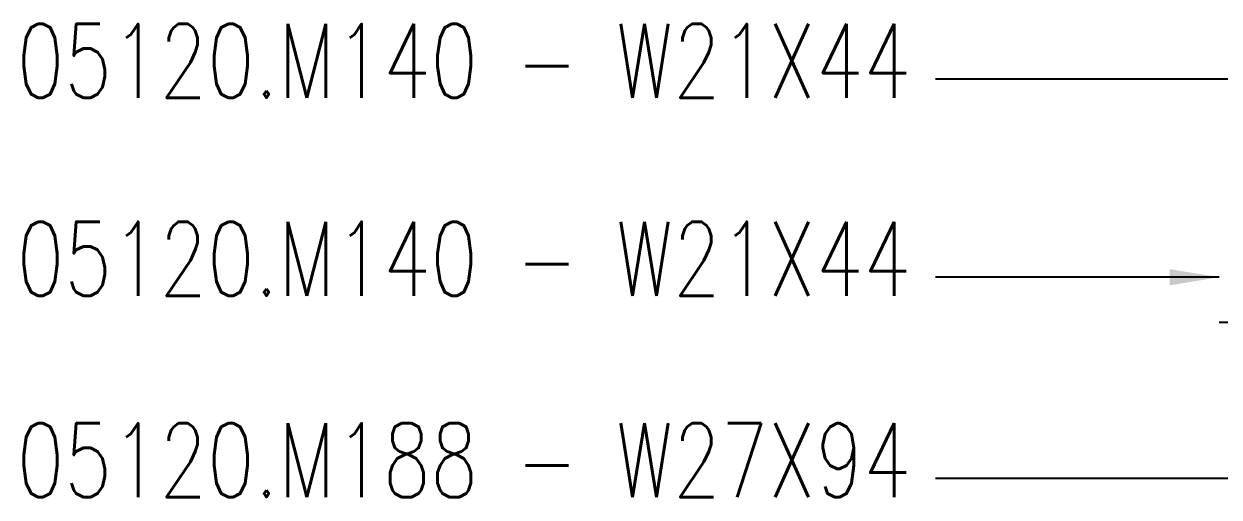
# Model space of a CAD drawing. Header units: inches. Extents: x 3850 to 5846, y -3 to 909.
# Drawn here: x 4263.65 to 4312.12, y 696.2 to 715.42 of the extents above; entities that cross this region are included whole.
import ezdxf

# ---------------------------------------------------------------- set-up
doc = ezdxf.new("R2010")
doc.units = ezdxf.units.IN
doc.header["$LTSCALE"] = 0.5
doc.header["$MEASUREMENT"] = 0
doc.layers.get('0').update_dxf_attribs({"lineweight": 18})
doc.layers.add('A-Anno-Note', color=231, linetype='Continuous', lineweight=25)
doc.layers.add('A-Detl-Medm', color=31, linetype='Continuous', lineweight=25)
doc.styles.add('Arch-Dim', font='romans.shx', dxfattribs={"width": 0.75})
doc.dimstyles.new('Aec-Arch-I-96', dxfattribs={"dimscale": 96, "dimtxt": 0.09375, "dimasz": 0.0625, "dimexe": 0.0625, "dimexo": 0.0625, "dimgap": 0.03125, "dimtad": 1, "dimdec": 4, "dimzin": 3, "dimdsep": 46, "dimlunit": 4, "dimtxsty": 'Arch-Dim', "dimblk": 'ARCHTICK', "dimcen": 0.09375, "dimazin": 2, "dimtfac": 0.75, "dimtdec": 4, "dimtix": 1, "dimtmove": 2, "dimatfit": 2, "dimfxl": 1, "dimtolj": 1, "dimtzin": 0, "dimarcsym": 0})

# ---------------------------------------------------------------- blocks, each defined once
blk = doc.blocks.new('_ArchTick')
at = {"color": 0, "linetype": 'ByBlock', "const_width": 0.15}
blk.add_lwpolyline([(-0.5, -0.5), (0.5, 0.5)], dxfattribs=at)

msp = doc.modelspace()

# ---------------------------------------------------------------- linework, layer by layer
at = {"layer": 'A-Detl-Medm'}
msp.add_line((4334.62472, 703.28995), (4312.11988, 703.28995), dxfattribs=at)

# ---------------------------------------------------------------- texts
at = {"layer": 'A-Anno-Note', "char_height": 3, "attachment_point": 9, "style": 'Arch-Dim'}
for s, insert in [('05120.M140 - W21X44', (4299.61988, 712.41995)), ('05120.M140 - W21X44', (4299.61988, 704.38165)), ('05120.M188 - W27X94', (4299.61988, 696.20245))]:
    msp.add_mtext(s, dxfattribs=dict(at, insert=insert))

# ---------------------------------------------------------------- leaders
at = {"layer": 'A-Anno-Note'}
for points in [[(4329.87472, 713.16995), (4300.61988, 713.16995)], [(4312.11988, 705.13165), (4300.61988, 705.13165)], [(4333.12472, 696.95245), (4300.61988, 696.95245)]]:
    msp.add_leader(points, dimstyle='Aec-Arch-I-96', override={"dimscale": 32}, dxfattribs=at)

doc.saveas('drawing.dxf')
